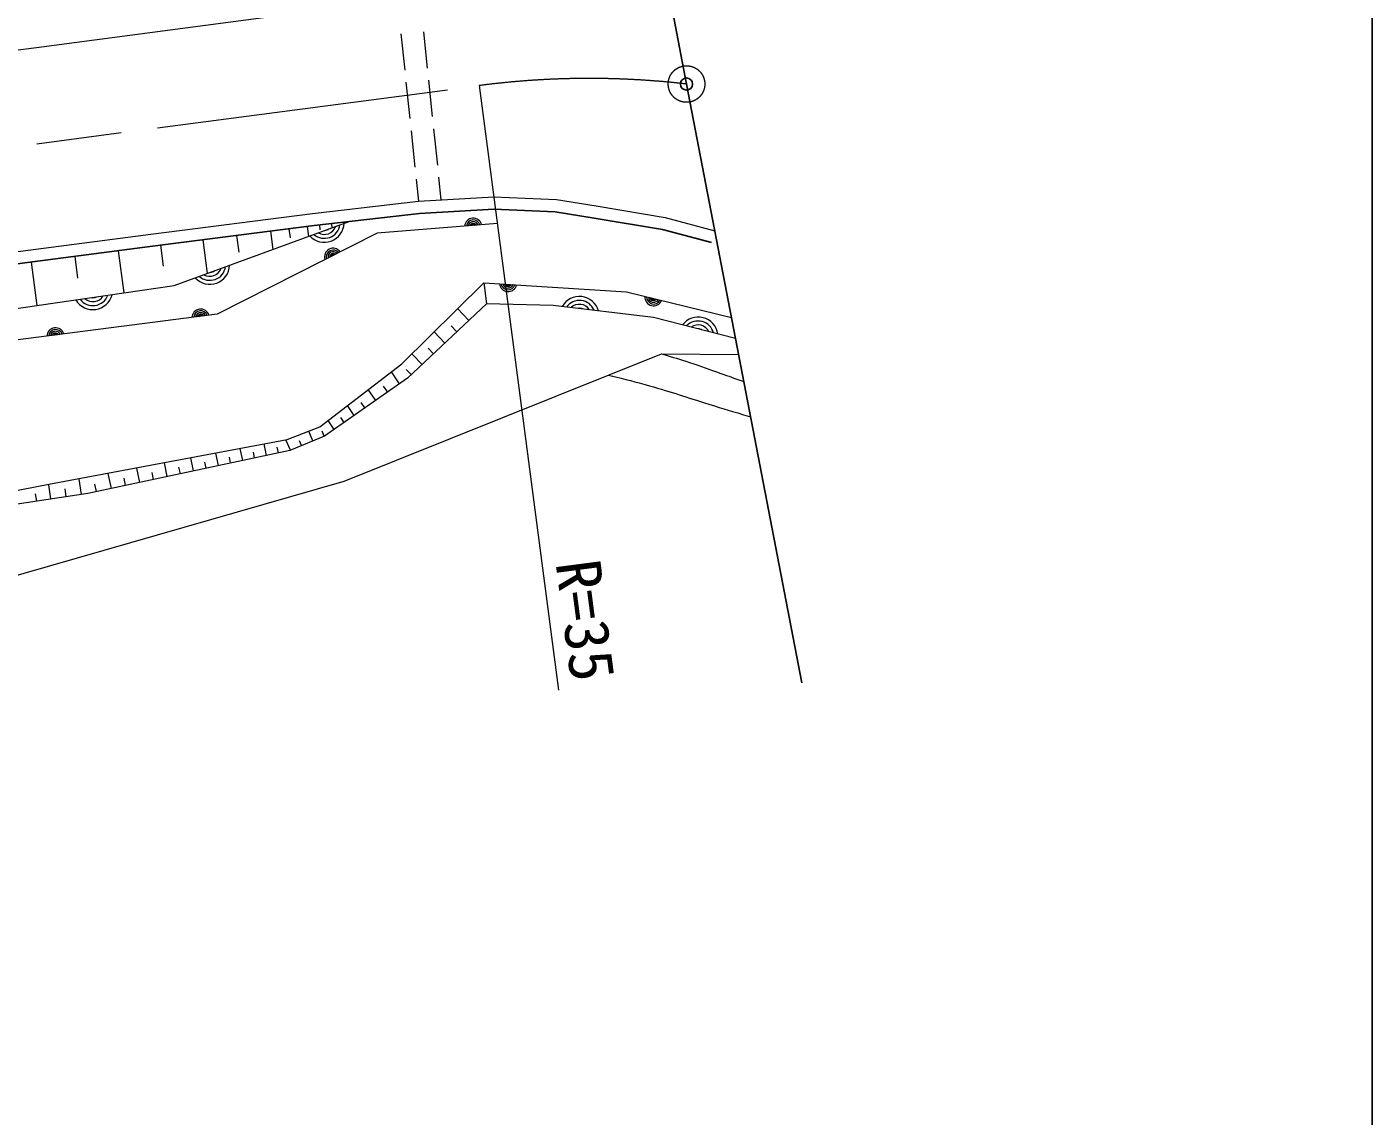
# Model space of a CAD drawing. Units: millimetres, scale not verified. Extents: x 40000 to 680000, y 20000 to 380000.
# Drawn here: x 523810 to 579000, y 238957 to 283619 of the extents above; entities that cross this region are included whole.
import ezdxf
from ezdxf.enums import TextEntityAlignment as Align

# ---------------------------------------------------------------- set-up
doc = ezdxf.new("R2010")
doc.units = ezdxf.units.MM
doc.header["$LTSCALE"] = 1000
doc.header["$PDMODE"] = 32
doc.header["$PDSIZE"] = 500
doc.linetypes.add('CHAIN', pattern=[18.5, 12, -1.5, 3.5, -1.5])
for name, color, linetype, lineweight in [('M-BMK', 2, 'CHAIN', 13), ('M-BMK-OTRS', 5, 'Continuous', 25), ('M-BMK-SRVR', 3, 'Continuous', 25), ('M-STR-HTXT', 7, 'Continuous', 13), ('M-TTL-BAND', 7, 'Continuous', 25), ('M-WORK', 1, 'Continuous', 13)]:
    doc.layers.add(name, color=color, linetype=linetype, lineweight=lineweight)
doc.layers.add('M-OTRS', color=6, linetype='Continuous')
doc.styles.add('ＭＳ ゴシック', font='')
doc.styles.get('ＭＳ ゴシック').set_extended_font_data('MS Gothic')

msp = doc.modelspace()

# ---------------------------------------------------------------- linework, layer by layer
at = {"layer": 'M-BMK'}
msp.add_line((474143, 272258), (542370, 281215), dxfattribs=at)
msp.add_circle((550872, 281277), 750, dxfattribs=at)
msp.add_arc((546874, 246506), 35000, 83.4406, 97.3932, dxfattribs=at)
at = {"layer": 'M-BMK-OTRS'}
for p, q in [((550872, 281277), (546147, 305826)), ((555597, 256727), (550872, 281277))]:
    msp.add_line(p, q, dxfattribs=at)
at = {"layer": 'M-BMK-SRVR'}
for p, q in [((535589, 275475), (539922, 275974)), ((539922, 275974), (542973, 276149)), ((542973, 276149), (545484, 276039)), ((545484, 276039), (547085, 275783)), ((528958, 274628), (535589, 275475)), ((547085, 275783), (549888, 275309)), ((549888, 275309), (551902, 274773)), ((518495, 273257), (528958, 274628))]:
    msp.add_line(p, q, dxfattribs=at)
at = {"layer": 'M-OTRS'}
msp.add_point((550872, 281277), dxfattribs=at)
at = {"layer": 'M-STR-HTXT'}
msp.add_line((542370, 281215), (545624, 256428), dxfattribs=at)
at = {"layer": 'M-TTL-BAND'}
msp.add_line((579000, 20000), (579000, 370000), dxfattribs=at)
at = {"layer": 'M-WORK'}
for p, q in [((524203, 282781), (539002, 284739)), ((539150, 283340), (539309, 281848)), ((540077, 283424), (540233, 281932)), ((496590, 279104), (524203, 282781)), ((539361, 281351), (539520, 279860)), ((540285, 281435), (540441, 279943)), ((539572, 279362), (539731, 277871)), ((540493, 279446), (540649, 277954)), ((539783, 277374), (539879, 276472)), ((540701, 277457), (540798, 276525)), ((539879, 276472), (542970, 276649)), ((542970, 276649), (545535, 276537)), ((545535, 276537), (547166, 276276)), ((528894, 275123), (535529, 275972)), ((535529, 275972), (539879, 276472)), ((547166, 276276), (549994, 275798)), ((535312, 275440), (535364, 275029)), ((535808, 275501), (535832, 275295)), ((536305, 275558), (536325, 275381)), ((536801, 275615), (536812, 275527)), ((549994, 275798), (552031, 275256)), ((518432, 273753), (528894, 275123)), ((531029, 274892), (531206, 273505)), ((532415, 275070), (532504, 274376)), ((533802, 275247), (533899, 274492)), ((534557, 275343), (534605, 274966)), ((527558, 274444), (527785, 272709)), ((529293, 274670), (529404, 273803)), ((523986, 273976), (524220, 272190)), ((525772, 274210), (525889, 273317)), ((539190, 269801), (542551, 273129)), ((542551, 273129), (542671, 272263)), ((542671, 272263), (539430, 269210)), ((541943, 271577), (541480, 272068)), ((540960, 270651), (540521, 271118)), ((541451, 271114), (541220, 271360)), ((540493, 270212), (540274, 270445)), ((536825, 264990), (549844, 270211)), ((540027, 269772), (539609, 270216)), ((549844, 270211), (553007, 270184)), ((535830, 267223), (539190, 269801)), ((539103, 268983), (538763, 269473)), ((539583, 269355), (539375, 269576)), ((539430, 269210), (536015, 266839)), ((538613, 268643), (538443, 268888)), ((538123, 268303), (537815, 268746)), ((537236, 267687), (536958, 268089)), ((537680, 267995), (537526, 268217)), ((534492, 266701), (535830, 267223)), ((536415, 267117), (536163, 267479)), ((536826, 267402), (536686, 267603)), ((524704, 264874), (534492, 266701)), ((534618, 266259), (534438, 266691)), ((536015, 266839), (534601, 266252)), ((535080, 266451), (534996, 266652)), ((535541, 266642), (535374, 267045)), ((536003, 266834), (535918, 267038)), ((534601, 266252), (526313, 264490)), ((531674, 265630), (531565, 266145)), ((532662, 265840), (532557, 266334)), ((533152, 265944), (533101, 266180)), ((533641, 266048), (533540, 266521)), ((534130, 266152), (534081, 266381)), ((528445, 264943), (528320, 265529)), ((529568, 265182), (529448, 265743)), ((530105, 265296), (530048, 265565)), ((530643, 265410), (530529, 265948)), ((531159, 265520), (531104, 265778)), ((532168, 265735), (532116, 265982)), ((522371, 260846), (536825, 264990)), ((526049, 264450), (525955, 265079)), ((527274, 264694), (527144, 265305)), ((527859, 264819), (527797, 265111)), ((529006, 265062), (528947, 265343)), ((518178, 263602), (524704, 264874)), ((526313, 264490), (518439, 263283)), ((524212, 264177), (524169, 264466)), ((524791, 264263), (524705, 264842)), ((525420, 264357), (525373, 264671)), ((526663, 264564), (526598, 264870))]:
    msp.add_line(p, q, dxfattribs=at)
for points in [[(500252, 269880), (508338, 269879), (529856, 273011), (537035, 275642)], [(543113, 275555), (538177, 275164), (531618, 271836), (503703, 268241)], [(542551, 273129), (548404, 272753), (552716, 271697)], [(552882, 270836), (549513, 271709), (545402, 272199), (542671, 272263)]]:
    msp.add_lwpolyline(points, dxfattribs=at)
for centre, radius, start, end in [((536011, 275599), 812, 222.7464, 357.5067), ((536011, 275599), 650, 228.8622, 351.3909), ((536011, 275599), 488, 239.9949, 340.2582), ((542121, 275422), 354, 13.3224, 175.7276), ((542121, 275422), 283, 15.5464, 173.5035), ((542121, 275422), 212, 19.2927, 169.7572), ((542121, 275422), 142, 27.0045, 162.0454), ((542121, 275422), 100, 37.3221, 151.7278), ((536011, 275599), 325, 274.1842, 306.0689), ((536375, 274189), 354, 35.7035, 198.1087), ((536375, 274189), 283, 37.9275, 195.8846), ((536375, 274189), 212, 41.6739, 192.1383), ((536375, 274189), 142, 49.3856, 184.4266), ((531316, 273878), 812, 222.7464, 357.5067), ((531316, 273878), 650, 228.8622, 351.3909), ((536375, 274189), 100, 59.7033, 174.1089), ((531316, 273878), 488, 239.9949, 340.2582), ((531316, 273878), 325, 274.1842, 306.0689), ((543553, 273119), 354, 185.1245, 347.5297), ((543553, 273119), 283, 187.3485, 345.3056), ((543553, 273119), 212, 191.0949, 341.5593), ((543553, 273119), 142, 198.8066, 333.8476), ((543553, 273119), 100, 209.1242, 323.5299), ((526515, 272840), 812, 210.9019, 345.6622), ((526515, 272840), 650, 217.0177, 339.5464), ((526515, 272840), 488, 228.1504, 328.4137), ((526515, 272840), 325, 262.3397, 294.2244), ((546477, 271756), 812, 15.8309, 150.5912), ((546477, 271756), 650, 21.9467, 144.4754), ((546477, 271756), 488, 33.0794, 133.3427), ((549519, 272536), 354, 175.0281, 337.4333), ((549519, 272536), 283, 177.2522, 335.2093), ((549519, 272536), 212, 180.9985, 331.4629), ((549519, 272536), 142, 188.7102, 323.7512), ((549519, 272536), 100, 199.0279, 313.4336), ((530938, 271694), 354, 16.1364, 178.5415), ((530938, 271694), 283, 18.3604, 176.3175), ((530938, 271694), 212, 22.1067, 172.5712), ((530938, 271694), 142, 29.8185, 164.8594), ((530938, 271694), 100, 40.1361, 154.5418), ((546477, 271756), 325, 67.2687, 99.1534), ((551351, 270910), 812, 8.0896, 142.8498), ((551351, 270910), 650, 14.2053, 136.734), ((524987, 270927), 354, 16.1364, 178.5415), ((524987, 270927), 283, 18.3604, 176.3175), ((524987, 270927), 212, 22.1067, 172.5712), ((524987, 270927), 142, 29.8185, 164.8594), ((524987, 270927), 100, 40.1361, 154.5418), ((551351, 270910), 488, 25.338, 125.6013), ((551351, 270910), 325, 59.5273, 91.4121)]:
    msp.add_arc(centre, radius, start, end, dxfattribs=at)
for points in [[(549844, 270211), (550402, 270052), (550551, 270008), (551000, 269863), (551503, 269700), (551778, 269591), (552276, 269413), (552645, 269281), (552762, 269240), (553221, 269074)], [(547678, 269343), (548484, 269144), (548698, 269086), (549347, 268906), (550306, 268638), (550831, 268444), (551783, 268152), (552453, 267946), (552663, 267882), (553499, 267628)]]:
    msp.add_open_spline(points, degree=3, knots=[0, 0, 0, 0, 1, 1, 1, 2, 2, 2, 3, 3, 3, 3], dxfattribs=at)

# ---------------------------------------------------------------- texts
at = {"layer": 'M-STR-HTXT', "style": 'ＭＳ ゴシック'}
msp.add_text('R=35', height=1833, rotation=277.479, dxfattribs=at).set_placement((546733, 259288), align=Align.MIDDLE_CENTER)

doc.saveas('drawing.dxf')
